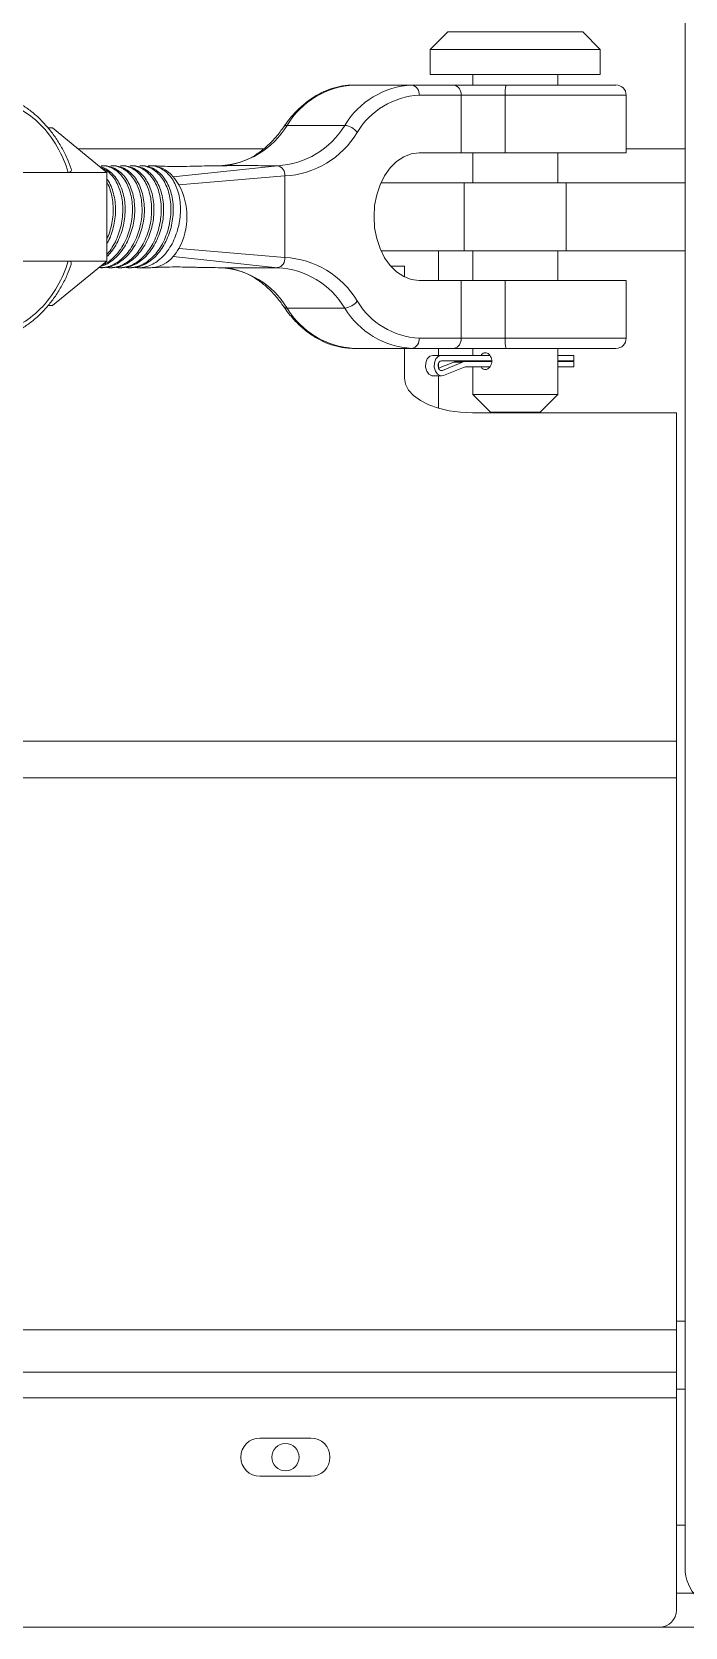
# Model space of a CAD drawing. Header units: millimetres. Extents: x -2048 to 999, y -438 to 438.
# Drawn here: x -589.6 to -467.7, y -438.2 to -140.1 of the extents above; entities that cross this region are included whole.
import ezdxf

# ---------------------------------------------------------------- set-up
doc = ezdxf.new("R2010")
doc.units = ezdxf.units.MM
doc.layers.add('LGV', color=4, linetype='Continuous')

msp = doc.modelspace()

# ---------------------------------------------------------------- linework, layer by layer
at = {"layer": 'LGV', "linetype": 'Continuous', "lineweight": 15}
for p, q in [((-467.66, 427.04), (-467.66, -427.04)), ((-511.95, -140.1), (-515.24, -143.38)), ((-511.95, -140.1), (-490.46, -140.1)), ((-490.46, -140.1), (-486.78, -140.1)), ((-483.49, -143.38), (-486.78, -140.1)), ((-515.24, -143.38), (-515.24, -148.03)), ((-515.24, -143.38), (-488.14, -143.38)), ((-488.14, -143.38), (-483.49, -143.38)), ((-483.49, -148.03), (-483.49, -143.38)), ((-515.24, -148.03), (-488.14, -148.03)), ((-507.3, -148.03), (-507.3, -150.02)), ((-491.43, -150.02), (-491.43, -148.03)), ((-488.14, -148.03), (-483.49, -148.03)), ((-529.45, -150.02), (-518.67, -150.02)), ((-518.67, -150.02), (-510.85, -150.02)), ((-509.5, -151.92), (-517.32, -151.92)), ((-510.85, -150.02), (-501.07, -150.02)), ((-509.5, -151.92), (-509.5, -162.72)), ((-501.24, -151.92), (-509.5, -151.92)), ((-501.24, -151.92), (-501.24, -162.72)), ((-478.66, -151.92), (-501.24, -151.92)), ((-501.07, -150.02), (-480.57, -150.02)), ((-478.66, -162.72), (-478.66, -151.92)), ((-541.98, -157.56), (-531.21, -157.56)), ((-585.75, -158.05), (-586.58, -158.05)), ((-585.75, -158.05), (-575.61, -166.34)), ((-581.01, -161.93), (-546.29, -161.93)), ((-517.32, -162.72), (-509.5, -162.72)), ((-509.5, -162.72), (-501.24, -162.72)), ((-507.3, -162.72), (-507.3, -168.28)), ((-501.24, -162.72), (-478.66, -162.72)), ((-491.43, -168.28), (-491.43, -162.72)), ((-478.66, -161.93), (-467.66, -161.93)), ((-593.8, -166.34), (-582.87, -166.34)), ((-575.61, -166.34), (-582.87, -166.34)), ((-576.3, -165.1), (-576.66, -165.1)), ((-575.61, -166.34), (-575.61, -182.91)), ((-574.51, -165.1), (-574.86, -165.1)), ((-572.71, -165.1), (-573.07, -165.1)), ((-570.91, -165.1), (-571.27, -165.1)), ((-569.12, -165.1), (-569.48, -165.1)), ((-567.43, -165.1), (-567.68, -165.1)), ((-543.74, -165.1), (-563.23, -167.19)), ((-546.35, -165.1), (-543.74, -165.1)), ((-542.39, -167.01), (-562.17, -168.67)), ((-542.39, -167.01), (-542.39, -182.25)), ((-508.89, -168.28), (-524.45, -168.28)), ((-508.89, -180.98), (-508.89, -168.28)), ((-489.84, -168.28), (-508.89, -168.28)), ((-489.84, -180.98), (-489.84, -168.28)), ((-467.66, -168.28), (-489.84, -168.28)), ((-542.39, -182.25), (-562.17, -180.58)), ((-508.89, -180.98), (-524.45, -180.98)), ((-513.71, -180.98), (-513.71, -186.53)), ((-489.84, -180.98), (-508.89, -180.98)), ((-507.3, -180.98), (-507.3, -186.53)), ((-491.43, -186.53), (-491.43, -180.98)), ((-467.66, -180.98), (-489.84, -180.98)), ((-593.8, -182.91), (-582.87, -182.91)), ((-575.61, -182.91), (-585.75, -191.2)), ((-575.61, -182.91), (-582.87, -182.91)), ((-576.77, -184.15), (-576.41, -184.15)), ((-574.97, -184.15), (-574.61, -184.15)), ((-573.17, -184.15), (-572.82, -184.15)), ((-571.38, -184.15), (-571.02, -184.15)), ((-569.58, -184.15), (-567.43, -184.15)), ((-543.74, -184.15), (-563.23, -182.06)), ((-546.35, -184.15), (-543.74, -184.15)), ((-522.63, -183.87), (-520.06, -183.87)), ((-520.06, -183.87), (-520.06, -185.88)), ((-517.32, -186.53), (-509.5, -186.53)), ((-509.5, -186.53), (-509.5, -197.33)), ((-509.5, -186.53), (-501.24, -186.53)), ((-501.24, -186.53), (-501.24, -197.33)), ((-501.24, -186.53), (-478.66, -186.53)), ((-478.66, -197.33), (-478.66, -186.53)), ((-585.75, -191.2), (-586.57, -191.2)), ((-541.98, -191.69), (-531.21, -191.69)), ((-529.45, -199.23), (-518.67, -199.23)), ((-520.06, -199.23), (-520.06, -204.82)), ((-510.85, -199.23), (-518.67, -199.23)), ((-517.32, -197.33), (-509.5, -197.33)), ((-513.71, -199.23), (-513.71, -200.53)), ((-501.07, -199.23), (-510.85, -199.23)), ((-509.5, -197.33), (-501.24, -197.33)), ((-507.3, -199.23), (-507.3, -200.53)), ((-501.24, -197.33), (-478.66, -197.33)), ((-480.57, -199.23), (-501.07, -199.23)), ((-491.43, -207.85), (-491.43, -199.23)), ((-514.77, -200.53), (-513.15, -200.53)), ((-513.71, -202.03), (-513.71, -202.88)), ((-513.68, -202.95), (-510.85, -201.79)), ((-513.15, -200.53), (-504.11, -200.53)), ((-513.15, -201.55), (-503.75, -201.55)), ((-512.97, -203.33), (-509.24, -201.79)), ((-509.24, -201.79), (-510.85, -201.79)), ((-508.66, -201.68), (-510.28, -201.68)), ((-508.66, -201.68), (-503.75, -201.68)), ((-507.3, -201.55), (-507.3, -201.68)), ((-505.98, -201.68), (-505.97, -201.55)), ((-491.43, -200.53), (-488.45, -200.53)), ((-491.43, -201.55), (-488.45, -201.55)), ((-491.43, -201.68), (-488.45, -201.68)), ((-488.45, -200.53), (-488.45, -201.55)), ((-488.45, -202.69), (-488.45, -201.68)), ((-514.77, -204.38), (-513.15, -204.38)), ((-513.71, -204.38), (-513.71, -210.4)), ((-512.97, -203.33), (-513.33, -203.33)), ((-512.77, -204.3), (-509.04, -202.77)), ((-508.66, -202.69), (-504.11, -202.69)), ((-507.3, -202.69), (-507.3, -207.85)), ((-491.43, -202.69), (-488.45, -202.69)), ((-507.3, -207.85), (-504.01, -211.14)), ((-507.3, -207.85), (-493.75, -207.85)), ((-494.71, -211.14), (-491.43, -207.85)), ((-493.75, -207.85), (-491.43, -207.85)), ((-507.36, -211.26), (-469.26, -211.26)), ((-504.01, -211.14), (-496.08, -211.14)), ((-501.01, -211.14), (-501.01, -211.26)), ((-496.08, -211.14), (-494.71, -211.14)), ((-469.26, -211.26), (-469.26, -272.62)), ((-913.76, -272.62), (-469.26, -272.62)), ((-469.26, -272.62), (-469.26, -279.46)), ((-469.26, -279.46), (-909, -279.46)), ((-469.26, -279.46), (-469.26, -382.59)), ((-467.66, -381), (-469.26, -381)), ((-909, -382.59), (-469.26, -382.59)), ((-469.26, -382.59), (-469.26, -390.52)), ((-469.26, -390.52), (-913.76, -390.52)), ((-469.26, -395.29), (-469.26, -390.52)), ((-921.7, -395.29), (-469.26, -395.29)), ((-467.66, -393.7), (-469.26, -393.7)), ((-469.26, -395.29), (-469.26, -434.98)), ((-537.53, -402.83), (-547.05, -402.83)), ((-547.05, -409.97), (-537.53, -409.97)), ((-467.66, -419.1), (-469.26, -419.1)), ((-469.26, -431.8), (-466.08, -431.8)), ((-472.44, -438.15), (-945.51, -438.15)), ((-472.44, -438.15), (-361.31, -438.15))]:
    msp.add_line(p, q, dxfattribs=at)
at = {"layer": 'LGV', "linetype": 'Continuous', "lineweight": 15, "flags": 128}
for points in [[(-517.32, -186.53), (-518.79, -186.35), (-520.2, -185.81), (-521.53, -184.94), (-522.74, -183.75), (-523.77, -182.28), (-524.62, -180.58), (-525.24, -178.7), (-525.62, -176.69), (-525.74, -174.63), (-525.62, -172.56), (-525.24, -170.55), (-524.62, -168.67), (-523.77, -166.97), (-522.74, -165.5), (-521.53, -164.31), (-520.2, -163.44), (-518.79, -162.9), (-517.32, -162.72)], [(-575.61, -179.67), (-575.14, -178.84), (-574.92, -178.39)], [(-514.77, -200.53), (-515.33, -200.71), (-515.79, -201.2), (-516.07, -201.91), (-516.11, -202.73), (-515.91, -203.49), (-515.5, -204.07), (-514.96, -204.36), (-514.77, -204.38)], [(-513.15, -200.53), (-513.71, -200.71), (-514.18, -201.2), (-514.45, -201.91), (-514.49, -202.73), (-514.29, -203.49), (-513.89, -204.07), (-513.35, -204.36), (-512.77, -204.3)], [(-513.15, -201.55), (-513.41, -201.63), (-513.63, -201.86), (-513.76, -202.2), (-513.78, -202.58), (-513.69, -202.94), (-513.5, -203.22), (-513.24, -203.35), (-512.97, -203.33)], [(-520.06, -204.82), (-519.87, -205.94), (-519.3, -207.02), (-518.36, -208.04), (-517.09, -208.96), (-515.53, -209.75), (-513.71, -210.4), (-511.71, -210.87), (-509.57, -211.16), (-507.36, -211.26)]]:
    msp.add_lwpolyline(points, dxfattribs=at)
at = {"layer": 'LGV', "linetype": 'Continuous', "lineweight": 15}
msp.add_circle((-542.29, -406.4), 2.55, dxfattribs=at)
for centre, radius, start, end in [((-528.64, -165.54), 15.54, 92.9632, 149.0978), ((-517.87, -165.54), 15.54, 92.9632, 149.0978), ((-516.58, -166.25), 14.34, 92.9632, 149.0978), ((-519.01, -151.69), 1.7, 351.9505, 78.5782), ((-511.18, -151.69), 1.7, 351.9505, 78.5782), ((-495.86, -151.45), 5.4, 164.6231, 185.0154), ((-480.57, -151.92), 1.91, 0, 90), ((-555.32, -149.58), 15.54, 272.9632, 329.0978), ((-544.54, -149.58), 15.54, 272.9632, 329.0978), ((-542.06, -158.23), 0.671, 83.2367, 141.335), ((-531.53, -160.83), 3.29, 36.3569, 84.2672), ((-543.26, -150.28), 16.75, 272.9632, 329.0978), ((-567.55, -170.65), 5.54, 38.7145, 93.742), ((-544.08, -166.77), 1.7, 351.9505, 78.5782), ((-569.8, -172.95), 8.74, 29.2841, 41.2447), ((-573.3, -174.63), 12.62, 331.8705, 28.1295), ((-569.8, -176.3), 8.74, 318.7553, 330.7159), ((-567.62, -178.48), 5.67, 271.917, 320.8531), ((-555.32, -199.67), 15.54, 30.9022, 87.0368), ((-544.08, -182.48), 1.7, 281.4218, 8.0495), ((-544.54, -199.67), 15.54, 30.9022, 87.0368), ((-543.26, -198.97), 16.75, 30.9022, 87.0368), ((-531.53, -188.42), 3.29, 275.7328, 323.6431), ((-516.58, -183), 14.34, 210.9022, 267.0368), ((-542.06, -191.02), 0.671, 218.6396, 276.7659), ((-528.64, -183.71), 15.54, 210.9022, 267.0368), ((-517.87, -183.71), 15.54, 210.9022, 267.0368), ((-519.01, -197.56), 1.7, 281.4218, 8.0495), ((-511.18, -197.56), 1.7, 281.4218, 8.0495), ((-495.86, -197.8), 5.4, 174.9846, 195.3769), ((-480.57, -197.33), 1.91, 270, 0), ((-510.27, -203.2), 1.52, 90.1727, 112.5869), ((-508.65, -203.2), 1.52, 90.1727, 112.5869), ((-508.66, -203.69), 0.995, 90.1727, 112.5869), ((-547.05, -406.4), 3.57, 90, 270), ((-537.53, -406.4), 3.57, 270, 90), ((-459.73, -427.04), 7.94, 180, 270), ((-472.44, -434.98), 3.18, 270, 0)]:
    msp.add_arc(centre, radius, start, end, dxfattribs=at)
for centre, major_axis, start_param, end_param in [((-591.39, -165.06), (-6.52, 10.83), 4.262981, 5.945815), ((-591.39, -184.19), (6.52, 10.83), 3.478963, 5.161797)]:
    msp.add_ellipse(centre, major_axis=major_axis, ratio=0.583087, start_param=start_param, end_param=end_param, dxfattribs=at)
for points, knots in [([(-582.29, -165.67), (-582.53, -165.02), (-583.02, -163.67), (-584.04, -161.67), (-585.26, -159.71), (-586.65, -157.9), (-588.17, -156.27), (-589.79, -154.86), (-591.5, -153.69), (-593.26, -152.8), (-594.98, -152.23), (-596.33, -152.01), (-597.06, -151.99), (-597.27, -151.99)], [0, 0, 0, 0, 0.0949255, 0.1978737, 0.2997252, 0.4001906, 0.4991742, 0.5967755, 0.6932455, 0.7888479, 0.8835708, 0.9668132, 1, 1, 1, 1]), ([(-529.45, -150.02), (-529.84, -150.03), (-530.9, -150.06), (-532.64, -150.36), (-534.63, -151), (-536.54, -151.95), (-538.37, -153.18), (-540.08, -154.7), (-541.48, -156.26), (-542.27, -157.37), (-542.59, -157.81)], [0, 0, 0, 0, 0.077597, 0.214203, 0.350955, 0.488328, 0.626664, 0.76606, 0.906403, 1, 1, 1, 1]), ([(-542.59, -157.81), (-542.82, -158.14), (-543.5, -159.11), (-544.74, -160.55), (-546.33, -162.02), (-548.01, -163.22), (-549.76, -164.14), (-551.57, -164.76), (-553.17, -165.06), (-554.15, -165.09), (-554.52, -165.1)], [0, 0, 0, 0, 0.071807, 0.210825, 0.349999, 0.489673, 0.630229, 0.772094, 0.915585, 1, 1, 1, 1]), ([(-582.29, -165.67), (-582.29, -165.68), (-582.18, -165.84), (-582.24, -166.06), (-582.43, -166.3), (-582.73, -166.33), (-582.87, -166.34)], [0, 0, 0, 0, 0.020088, 0.43558, 0.732264, 1, 1, 1, 1]), ([(-574.86, -165.12), (-574.81, -165.11), (-574.38, -165.07), (-573.6, -165.24), (-572.55, -165.66), (-571.61, -166.34), (-570.78, -167.25), (-570.09, -168.37), (-569.56, -169.66), (-569.21, -171.1), (-569.03, -172.65), (-569.05, -174.25), (-569.27, -175.88), (-569.67, -177.46), (-570.25, -178.98), (-570.99, -180.36), (-571.88, -181.58), (-572.86, -182.58), (-573.95, -183.37), (-575.07, -183.89), (-576.13, -184.16), (-576.79, -184.13), (-577.08, -184.11)], [0, 0, 0, 0, 0.007013, 0.060009, 0.111319, 0.164104, 0.215643, 0.268649, 0.320702, 0.374234, 0.426822, 0.480917, 0.533811, 0.588239, 0.641095, 0.695501, 0.748028, 0.802103, 0.854173, 0.907775, 0.959447, 1, 1, 1, 1]), ([(-575.61, -182.08), (-575.33, -181.79), (-574.72, -181.15), (-573.93, -179.95), (-573.23, -178.54), (-572.7, -177.03), (-572.35, -175.43), (-572.19, -173.81), (-572.22, -172.2), (-572.46, -170.67), (-572.89, -169.24), (-573.49, -167.99), (-574.26, -166.91), (-575.15, -166.08), (-576.04, -165.51), (-576.65, -165.35), (-576.89, -165.29)], [0, 0, 0, 0, 0.062245, 0.136201, 0.208885, 0.28364, 0.356984, 0.43244, 0.50604, 0.581786, 0.655166, 0.730704, 0.803531, 0.878505, 0.950697, 1, 1, 1, 1]), ([(-576.86, -183.93), (-576.6, -183.86), (-575.96, -183.68), (-574.97, -183.11), (-573.93, -182.27), (-572.97, -181.2), (-572.14, -179.95), (-571.44, -178.54), (-570.91, -177.03), (-570.55, -175.43), (-570.39, -173.81), (-570.43, -172.2), (-570.66, -170.67), (-571.09, -169.24), (-571.69, -167.98), (-572.46, -166.91), (-573.36, -166.07), (-574.37, -165.47), (-575.36, -165.14), (-576.02, -165.13), (-576.3, -165.12)], [0, 0, 0, 0, 0.039312, 0.094912, 0.152104, 0.208093, 0.265672, 0.322262, 0.380463, 0.437566, 0.496313, 0.553616, 0.612589, 0.669719, 0.728531, 0.785231, 0.843603, 0.89981, 0.957667, 1, 1, 1, 1]), ([(-576.66, -165.12), (-576.61, -165.11), (-576.17, -165.07), (-575.39, -165.24), (-574.35, -165.66), (-573.41, -166.34), (-572.58, -167.25), (-571.89, -168.37), (-571.36, -169.66), (-571, -171.1), (-570.83, -172.65), (-570.85, -174.25), (-571.07, -175.88), (-571.47, -177.46), (-572.05, -178.98), (-572.79, -180.36), (-573.67, -181.58), (-574.66, -182.58), (-575.65, -183.32), (-576.32, -183.61), (-576.61, -183.73)], [0, 0, 0, 0, 0.007835, 0.067046, 0.124371, 0.183346, 0.240929, 0.30015, 0.358306, 0.418116, 0.47687, 0.537308, 0.596403, 0.657214, 0.716267, 0.777053, 0.835739, 0.896155, 0.95433, 1, 1, 1, 1]), ([(-576.62, -165.51), (-576.47, -165.57), (-575.96, -165.76), (-575.21, -166.35), (-574.37, -167.25), (-573.69, -168.37), (-573.15, -169.66), (-572.8, -171.1), (-572.63, -172.65), (-572.65, -174.25), (-572.86, -175.88), (-573.26, -177.46), (-573.84, -178.98), (-574.59, -180.34), (-575.19, -181.25), (-575.56, -181.62), (-575.61, -181.66)], [0, 0, 0, 0, 0.034307, 0.113518, 0.190858, 0.270399, 0.348511, 0.428842, 0.507757, 0.588932, 0.668305, 0.749982, 0.829297, 0.910941, 0.989763, 1, 1, 1, 1]), ([(-576.41, -184.14), (-576.08, -184.12), (-575.37, -184.09), (-574.28, -183.73), (-573.17, -183.11), (-572.13, -182.26), (-571.17, -181.2), (-570.34, -179.95), (-569.64, -178.54), (-569.11, -177.03), (-568.75, -175.43), (-568.59, -173.81), (-568.63, -172.2), (-568.87, -170.67), (-569.3, -169.24), (-569.9, -167.98), (-570.67, -166.91), (-571.56, -166.07), (-572.57, -165.47), (-573.56, -165.14), (-574.23, -165.13), (-574.51, -165.12)], [0, 0, 0, 0, 0.045979, 0.099633, 0.151742, 0.205343, 0.257817, 0.31178, 0.364817, 0.419363, 0.472881, 0.52794, 0.581644, 0.636914, 0.690458, 0.745577, 0.798716, 0.853424, 0.906101, 0.960325, 1, 1, 1, 1]), ([(-573.07, -165.12), (-573.02, -165.11), (-572.58, -165.07), (-571.8, -165.24), (-570.75, -165.66), (-569.81, -166.34), (-568.98, -167.25), (-568.3, -168.37), (-567.77, -169.66), (-567.41, -171.1), (-567.24, -172.65), (-567.26, -174.25), (-567.47, -175.88), (-567.87, -177.46), (-568.46, -178.98), (-569.2, -180.36), (-570.08, -181.58), (-571.07, -182.58), (-572.15, -183.37), (-573.27, -183.9), (-574.42, -184.15), (-575.24, -184.2), (-575.66, -184.09), (-575.71, -184.08)], [0, 0, 0, 0, 0.006875, 0.058827, 0.109125, 0.16087, 0.211394, 0.263355, 0.314382, 0.36686, 0.418411, 0.47144, 0.523291, 0.576647, 0.628461, 0.681795, 0.733287, 0.786297, 0.83734, 0.889886, 0.94054, 0.992674, 1, 1, 1, 1]), ([(-574.61, -184.14), (-574.29, -184.12), (-573.58, -184.09), (-572.49, -183.73), (-571.38, -183.11), (-570.34, -182.26), (-569.38, -181.2), (-568.54, -179.95), (-567.84, -178.54), (-567.31, -177.03), (-566.96, -175.43), (-566.8, -173.81), (-566.83, -172.2), (-567.07, -170.67), (-567.5, -169.24), (-568.1, -167.98), (-568.87, -166.91), (-569.76, -166.07), (-570.78, -165.47), (-571.76, -165.14), (-572.43, -165.13), (-572.71, -165.12)], [0, 0, 0, 0, 0.045979, 0.099633, 0.151742, 0.205343, 0.257817, 0.31178, 0.364817, 0.419363, 0.472881, 0.52794, 0.581644, 0.636914, 0.690458, 0.745577, 0.798716, 0.853424, 0.906101, 0.960325, 1, 1, 1, 1]), ([(-571.27, -165.12), (-571.22, -165.11), (-570.79, -165.07), (-570, -165.24), (-568.96, -165.66), (-568.02, -166.34), (-567.19, -167.25), (-566.5, -168.37), (-565.97, -169.66), (-565.61, -171.1), (-565.44, -172.65), (-565.46, -174.25), (-565.68, -175.88), (-566.08, -177.46), (-566.66, -178.98), (-567.4, -180.36), (-568.29, -181.58), (-569.27, -182.58), (-570.35, -183.37), (-571.48, -183.9), (-572.62, -184.15), (-573.45, -184.2), (-573.86, -184.09), (-573.92, -184.08)], [0, 0, 0, 0, 0.006875, 0.058827, 0.109125, 0.16087, 0.211394, 0.263355, 0.314382, 0.36686, 0.418411, 0.47144, 0.523291, 0.576647, 0.628461, 0.681795, 0.733287, 0.786297, 0.83734, 0.889886, 0.94054, 0.992674, 1, 1, 1, 1]), ([(-572.82, -184.14), (-572.49, -184.12), (-571.78, -184.09), (-570.69, -183.73), (-569.58, -183.11), (-568.54, -182.26), (-567.58, -181.2), (-566.75, -179.95), (-566.05, -178.54), (-565.52, -177.03), (-565.16, -175.43), (-565, -173.81), (-565.04, -172.2), (-565.27, -170.67), (-565.7, -169.24), (-566.31, -167.98), (-567.07, -166.91), (-567.97, -166.07), (-568.98, -165.47), (-569.97, -165.14), (-570.63, -165.13), (-570.91, -165.12)], [0, 0, 0, 0, 0.045979, 0.0996332, 0.1517424, 0.2053433, 0.2578166, 0.3117804, 0.3648166, 0.4193633, 0.4728812, 0.5279396, 0.581644, 0.6369141, 0.6904576, 0.7455766, 0.7987162, 0.8534235, 0.9061006, 0.9603254, 1, 1, 1, 1]), ([(-569.47, -165.12), (-569.42, -165.11), (-568.99, -165.07), (-568.21, -165.24), (-567.16, -165.66), (-566.22, -166.34), (-565.39, -167.25), (-564.71, -168.37), (-564.17, -169.66), (-563.82, -171.1), (-563.65, -172.65), (-563.67, -174.25), (-563.88, -175.88), (-564.28, -177.46), (-564.87, -178.98), (-565.6, -180.36), (-566.49, -181.58), (-567.48, -182.58), (-568.56, -183.37), (-569.68, -183.9), (-570.83, -184.15), (-571.65, -184.2), (-572.07, -184.09), (-572.12, -184.08)], [0, 0, 0, 0, 0.006875, 0.058827, 0.109125, 0.16087, 0.211394, 0.263355, 0.314382, 0.36686, 0.418411, 0.47144, 0.523291, 0.576647, 0.628461, 0.681795, 0.733287, 0.786297, 0.83734, 0.889886, 0.94054, 0.992674, 1, 1, 1, 1]), ([(-571.02, -184.14), (-570.69, -184.12), (-569.98, -184.09), (-568.89, -183.73), (-567.78, -183.11), (-566.74, -182.26), (-565.79, -181.2), (-564.95, -179.95), (-564.25, -178.54), (-563.72, -177.03), (-563.37, -175.43), (-563.2, -173.81), (-563.24, -172.2), (-563.48, -170.67), (-563.91, -169.24), (-564.51, -167.98), (-565.28, -166.91), (-566.17, -166.07), (-567.18, -165.47), (-568.17, -165.14), (-568.84, -165.13), (-569.12, -165.12)], [0, 0, 0, 0, 0.045979, 0.099633, 0.151742, 0.205343, 0.257817, 0.31178, 0.364817, 0.419363, 0.472881, 0.52794, 0.581644, 0.636914, 0.690458, 0.745577, 0.798716, 0.853424, 0.906101, 0.960325, 1, 1, 1, 1]), ([(-567.68, -165.12), (-567.63, -165.11), (-567.19, -165.07), (-566.41, -165.24), (-565.37, -165.66), (-564.43, -166.34), (-563.6, -167.25), (-562.91, -168.37), (-562.38, -169.66), (-562.02, -171.1), (-561.85, -172.65), (-561.87, -174.25), (-562.09, -175.88), (-562.49, -177.46), (-563.07, -178.98), (-563.81, -180.36), (-564.69, -181.58), (-565.68, -182.58), (-566.76, -183.37), (-567.88, -183.9), (-569.03, -184.15), (-569.85, -184.2), (-570.27, -184.09), (-570.32, -184.08)], [0, 0, 0, 0, 0.006875, 0.058827, 0.109125, 0.16087, 0.211394, 0.263355, 0.314382, 0.36686, 0.418411, 0.47144, 0.523291, 0.576647, 0.628461, 0.681795, 0.733287, 0.786297, 0.83734, 0.889886, 0.94054, 0.992674, 1, 1, 1, 1]), ([(-546.35, -165.1), (-547.04, -165.09), (-548.46, -165.07), (-550.58, -165.06), (-552.75, -165.09), (-554.85, -165.11), (-556.94, -165.13), (-559.06, -165.18), (-561.4, -165.24), (-564.13, -165.25), (-566.08, -165.16), (-567.18, -165.11)], [0, 0, 0, 0, 0.079474, 0.162264, 0.25278, 0.354346, 0.448672, 0.555519, 0.676283, 0.819428, 1, 1, 1, 1]), ([(-575.61, -179.63), (-575.42, -179.27), (-574.98, -178.45), (-574.5, -177.02), (-574.14, -175.43), (-573.98, -173.81), (-574.02, -172.2), (-574.25, -170.67), (-574.69, -169.25), (-575.15, -168.22), (-575.51, -167.73), (-575.61, -167.6)], [0, 0, 0, 0, 0.094989, 0.218105, 0.338899, 0.46317, 0.584384, 0.709133, 0.829985, 0.954392, 1, 1, 1, 1]), ([(-575.61, -168.24), (-575.57, -168.29), (-575.31, -168.71), (-574.96, -169.68), (-574.59, -171.1), (-574.42, -172.65), (-574.44, -174.25), (-574.66, -175.88), (-575.04, -177.42), (-575.43, -178.36), (-575.61, -178.8)], [0, 0, 0, 0, 0.020667, 0.159509, 0.302297, 0.442565, 0.586853, 0.727937, 0.873116, 1, 1, 1, 1]), ([(-597.27, -197.26), (-596.94, -197.25), (-596.06, -197.22), (-594.62, -196.92), (-592.95, -196.31), (-591.28, -195.42), (-589.63, -194.26), (-588.05, -192.86), (-586.56, -191.25), (-585.2, -189.45), (-584, -187.51), (-583, -185.54), (-582.52, -184.21), (-582.29, -183.57)], [0, 0, 0, 0, 0.0527756, 0.1387659, 0.2270805, 0.3184617, 0.4122577, 0.5079768, 0.605416, 0.7045183, 0.8052094, 0.9073184, 1, 1, 1, 1]), ([(-582.87, -182.91), (-582.73, -182.93), (-582.43, -182.96), (-582.22, -183.19), (-582.26, -183.43), (-582.29, -183.58)], [0, 0, 0, 0, 0.283419, 0.564034, 1, 1, 1, 1]), ([(-567.18, -184.14), (-566.27, -184.1), (-564.64, -184.02), (-562.48, -184.01), (-560.76, -184.03), (-559.34, -184.07), (-558.13, -184.1), (-556.75, -184.13), (-554.77, -184.15), (-552.19, -184.18), (-549.33, -184.19), (-547.33, -184.16), (-546.35, -184.15)], [0, 0, 0, 0, 0.1508624, 0.2686729, 0.3634277, 0.4418096, 0.5065969, 0.5642183, 0.6623019, 0.7743083, 0.8886142, 1, 1, 1, 1]), ([(-554.52, -184.15), (-554.21, -184.16), (-553.27, -184.18), (-551.71, -184.45), (-549.85, -185.07), (-548.06, -186), (-546.34, -187.22), (-544.74, -188.71), (-543.49, -190.15), (-542.81, -191.12), (-542.59, -191.44)], [0, 0, 0, 0, 0.070986, 0.216923, 0.362318, 0.506325, 0.648788, 0.789974, 0.93028, 1, 1, 1, 1]), ([(-542.59, -191.44), (-542.33, -191.8), (-541.6, -192.84), (-540.26, -194.37), (-538.53, -195.94), (-536.68, -197.23), (-534.73, -198.21), (-532.72, -198.88), (-530.94, -199.19), (-529.85, -199.22), (-529.45, -199.23)], [0, 0, 0, 0, 0.076348, 0.218485, 0.360445, 0.501744, 0.64207, 0.781216, 0.919189, 1, 1, 1, 1]), ([(-505.72, -200.53), (-505.7, -200.49), (-505.61, -200.3), (-505.36, -200.1), (-505.12, -200.03), (-504.98, -200.03), (-504.98, -200.03)], [0, 0, 0, 0, 0.140717, 0.558925, 0.974655, 1, 1, 1, 1]), ([(-504.98, -200.03), (-504.86, -200.04), (-504.61, -200.07), (-504.25, -200.32), (-503.95, -200.71), (-503.77, -201.16), (-503.72, -201.65), (-503.79, -202.14), (-504.01, -202.61), (-504.33, -202.97), (-504.67, -203.17), (-504.89, -203.19), (-504.98, -203.2)], [0, 0, 0, 0, 0.099055, 0.204345, 0.311346, 0.419446, 0.500023, 0.605895, 0.711716, 0.818877, 0.926953, 1, 1, 1, 1]), ([(-504.98, -203.2), (-505.02, -203.2), (-505.18, -203.19), (-505.44, -203.07), (-505.65, -202.88), (-505.72, -202.71), (-505.73, -202.69)], [0, 0, 0, 0, 0.130428, 0.534527, 0.941237, 1, 1, 1, 1])]:
    msp.add_open_spline(points, degree=3, knots=knots, dxfattribs=at)

doc.saveas('drawing.dxf')
